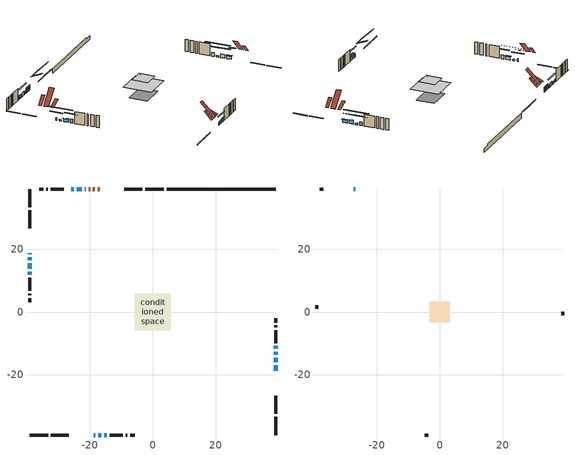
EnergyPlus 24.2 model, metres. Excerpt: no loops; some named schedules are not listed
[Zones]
conditioned space
 floor adiabatic (AdiabaticFloorConstruction): -5.74,-5.74 -5.74,5.74 5.74,5.74 5.74,-5.74 z2.9
 floor foundation (Slab1 construction): -4.95,-3.74 -4.95,3.74 4.95,3.74 4.95,-3.74 z-1.52
 wall outside (RimJoist1 construction): 3.49,39.17 -2.35,39.17 / -39.17,-39.17 -33.33,-39.17 / -39.17,39.17 -39.17,33.33 / 39.17,-39.17 39.17,-33.33 z0.46:0.76
 wall outside (RimJoist2 construction): -3.28,39.17 -9.01,39.17 / -32.4,-39.17 -26.67,-39.17 / -39.17,32.4 -39.17,26.67 / 39.17,-32.4 39.17,-26.67 z0.46:0.76
 wall outside (AdiabaticWallConstruction 1): -16.9,39.17 -17.5,39.17 / -18.43,39.17 -19.04,39.17 / -19.96,39.17 -20.35,39.17 z0.46:2.49
 wall outside (AdiabaticWallConstruction): 39.17,-18.78 39.17,-16.95 / -21.28,39.17 -21.71,39.17 / -39.17,15.55 -39.17,13.72 z0.46:1.68; -39.17,18.78 -39.17,18.32 z0.46:1.53; 39.17,-16.02 39.17,-14.5 / -22.63,39.17 -24.16,39.17 z0.46:1.98; -25.09,39.17 -26,39.17 z0.46:1.38; -39.17,17.39 -39.17,16.48 / 39.17,-13.57 39.17,-12.65 z0.46:1.07; -18.78,-39.17 -18.27,-39.17 z0.46:1.48; -17.34,-39.17 -16.43,-39.17 / -15.5,-39.17 -14.58,-39.17 / 39.17,-11.73 39.17,-10.81 / -39.17,12.79 -39.17,11.88 z0.46:1.99
 wall outside (Wall1 construction): -28.28,39.17 -32.43,39.17 / -13.65,-39.17 -9.51,-39.17 / -39.17,10.95 -39.17,6.8 / 39.17,-9.88 39.17,-5.74 z0.46:5.34
 wall outside (Wall3 construction): -33.36,39.17 -33.88,39.17 / -8.58,-39.17 -8.06,-39.17 / -39.17,5.87 -39.17,5.35 / 39.17,-4.81 39.17,-4.28 z0.46:5.34
 wall outside (Wall5 construction): -34.81,39.17 -36.2,39.17 / -7.13,-39.17 -5.74,-39.17 / -39.17,4.42 -39.17,3.03 / 39.17,-3.35 39.17,-1.97 z0.46:5.34
 wall foundation (FoundationWall1 construction): 4.42,39.17,-1.52 4.42,39.17,0.46 35.69,39.17,0.46 35.69,39.17,-0.09 39.17,39.17,-0.09 39.17,39.17,-1.52
 window (WindowConstruction): 39.17,-18.78 39.17,-16.95 z0.46:1.68
 window (WindowConstruction 6): -39.17,18.78 -39.17,18.32 z0.46:1.53
 window (WindowConstruction 7): 39.17,-16.02 39.17,-14.5 z0.46:1.98
 window (WindowConstruction 11): -21.28,39.17 -21.71,39.17 z0.46:1.68
 window (WindowConstruction 8): -22.63,39.17 -24.16,39.17 z0.46:1.98
 window (WindowConstruction 9): -25.09,39.17 -26,39.17 z0.46:1.37
 window (WindowConstruction 12): -39.17,17.39 -39.17,16.48 z0.46:1.07
 window (WindowConstruction 13): 39.17,-13.57 39.17,-12.65 z0.46:1.07
 window (WindowConstruction 1): -39.17,15.55 -39.17,13.72 z0.46:1.68
 window (WindowConstruction 10): -18.78,-39.17 -18.27,-39.17 z0.46:1.47
 window (WindowConstruction 2): -17.34,-39.17 -16.43,-39.17 z0.46:1.98
 window (WindowConstruction 3): -15.5,-39.17 -14.58,-39.17 z0.46:1.98
 window (WindowConstruction 4): 39.17,-11.73 39.17,-10.81 z0.46:1.98
 window (WindowConstruction 5): -39.17,12.79 -39.17,11.88 z0.46:1.98
 door (Door): -16.9,39.17 -17.5,39.17 z0.46:2.49
 door (Door 1): -18.43,39.17 -19.03,39.17 z0.46:2.49
 door (Door 2): -19.96,39.17 -20.35,39.17 z0.46:2.49
 ceiling adiabatic (AdiabaticFloorConstruction): 5.74,-5.74 5.74,5.74 -5.74,5.74 -5.74,-5.74 z2.9
 roof outside (Roof1 construction): -11.01,39.17,5.34 -11.01,36.15,8.35 -9.94,36.15,8.35 -9.94,39.17,5.34; -24.67,-39.17,5.34 -24.67,-36.15,8.35 -25.74,-36.15,8.35 -25.74,-39.17,5.34; -39.17,24.67,5.34 -36.15,24.67,8.35 -36.15,25.74,8.35 -39.17,25.74,5.34; 39.17,-24.67,5.34 36.15,-24.67,8.35 36.15,-25.74,8.35 39.17,-25.74,5.34
attic - vented
 floor to conditioned space (Floor1 construction Reversed): -3.24,-3.24 -3.24,3.24 3.24,3.24 3.24,-3.24 z5.34
 floor to conditioned space (Floor2 construction Reversed): -2.26,-2.26 -2.26,2.26 2.26,2.26 2.26,-2.26 z5.34
 wall outside (AdiabaticWallConstruction): -26.93,39.17 -27.36,39.17 z0.46:1.68
 wall outside (Wall6 construction): -37.13,39.17 -38.24,39.17 / -4.81,-39.17 -3.7,-39.17 / -39.17,2.1 -39.17,1 / 39.17,-1.04 39.17,0.07 z0.46:5.34
 window (WindowConstruction 14): -26.93,39.17 -27.35,39.17 z0.46:1.68
 roof outside (Roof2 construction): -13.86,39.17,5.34 -13.86,33.71,10.79 -11.93,33.71,10.79 -11.93,39.17,5.34; -21.81,-39.17,5.34 -21.81,-33.71,10.79 -23.74,-33.71,10.79 -23.74,-39.17,5.34; -39.17,21.81,5.34 -33.71,21.81,10.79 -33.71,23.74,10.79 -39.17,23.74,5.34; 39.17,-21.81,5.34 33.71,-21.81,10.79 33.71,-23.74,10.79 39.17,-23.74,5.34
 roof outside (Roof3 construction): -15.97,39.17,5.34 -15.97,34.82,7.15 -14.79,34.82,7.15 -14.79,39.17,5.34; -19.71,-39.17,5.34 -19.71,-34.82,7.15 -20.88,-34.82,7.15 -20.88,-39.17,5.34; -39.17,19.71,5.34 -34.82,19.71,7.15 -34.82,20.88,7.15 -39.17,20.88,5.34; 39.17,-19.71,5.34 34.82,-19.71,7.15 34.82,-20.88,7.15 39.17,-20.88,5.34
shading: 39.17,-16.75 39.17,-18.98 39.58,-18.98 39.58,-16.75 z1.88; -39.17,15.99 -39.17,21.11 -39.58,21.11 -39.58,15.99 z3.86; 39.17,-12.17 39.17,-18.35 39.58,-18.35 39.58,-12.17 z4.31; -26.49,39.17 -20.31,39.17 -20.31,39.58 -26.49,39.58 z4.31; -26.2,39.17 -24.89,39.17 -24.89,39.58 -26.2,39.58 z1.58; -39.17,11.71 -39.17,22.16 -39.58,22.16 -39.58,11.71 z5.84; 39.17,-7.88 39.17,-18.34 39.58,-18.34 39.58,-7.88 z5.84; -39.17,13.52 -39.17,15.75 -39.58,15.75 -39.58,13.52 z1.88; -17.97,-39.17 -19.08,-39.17 -19.08,-40.38 -17.97,-40.38 z1.77; -14.1,-39.17 -19.67,-39.17 -19.67,-39.58 -14.1,-39.58 z4.31; -14.38,-39.17 -15.7,-39.17 -15.7,-39.58 -14.38,-39.58 z2.19; 39.17,-8.48 39.17,-14.05 39.58,-14.05 39.58,-8.48 z4.31; -39.17,9.55 -39.17,15.12 -39.58,15.12 -39.58,9.55 z4.31
[Building]
Building 1: Terrain=Suburbs
[Site:Location]
Quebec Intl AP_QC: Latitude {deg}=46.8; Longitude {deg}=-71.38; Time Zone {hr}=-5; Elevation {m}=74; Keep Site Location Information=Yes
[Site:GroundTemperature:Shallow]
0.0108218, -2.24938, -2.43038, -1.3578, 2.94801, 7.23376, 10.9493, 13.303, 13.5029, 11.5886, 7.96783, 3.81355
[Site:WaterMainsTemperature]
Calculation Method=Schedule; Temperature Schedule=mains temperature schedule
[Material] Roughness=Rough; Thermal Absorptance=0.9
Name | Thickness {m} | Conductivity {W/m-K} | Density {kg/m3} | Specific Heat {J/kg-K} | Solar Absorptance | Visible Absorptance
asphalt or fiberglass shingles | 0.00635 | 0.162714 | 1121.4 | 1465.45 | 0.4 | 0.4
ceiling loosefill ins | 0.0846667 | 0.0480833 | 16.02 | 1046.75 | 0.7 | 0.7
ceiling stud and cavity | 0.1397 | 0.078864 | 65.682 | 1177.47 | 0.7 | 0.7
ceiling stud and cavity 1 | 0.1397 | 0.079977 | 65.682 | 1177.47 | 0.7 | 0.7
concrete 4.0 in. | 0.1016 | 1.803125 | 2242.8 | 837.4 | 0.7 | 0.7
concrete 8.0 in. | 0.2032 | 1.803125 | 2242.8 | 837.4 | 0.7 | 0.7
door material | 0.04445 | 0.0451087 | 512.64 | 1214.23 | 0.7 | 0.7
door material 1 | 0.04445 | 0.188738 | 512.64 | 1214.23 | 0.7 | 0.7
exterior vertical ins | 0.0111165 | 0.029427 | 32.04 | 1214.23 | 0.7 | 0.7
floor covering | 0.0127 | 0.0433444 | 54.468 | 1339.84 | 0.6 | 0.6
floor rigid ins; wall rigid ins | 0.512978 | 0.029427 | 32.04 | 1214.23 | 0.7 | 0.7
floor stud and cavity | 0.1397 | 1.75129 | 37.0049 | 1207.88 | 0.7 | 0.7
furniture material conditioned space 1 | 0.1524 | 0.115458 | 640.8 | 1214.23 | 0.6 | 0.6
gypsum board | 0.0127 | 0.160291 | 801 | 837.4 | 0.6 | 0.6
gypsum board 1 | 0.0127 | 0.160291 | 801 | 837.4 | 0.7 | 0.7
osb sheathing 0.5 in. | 0.0127 | 0.115458 | 512.64 | 1214.23 | 0.7 | 0.7
osb sheathing 0.75 in. | 0.01905 | 0.115458 | 512.64 | 1214.23 | 0.7 | 0.7
osb sheathing 2.0 in. | 0.0508 | 0.115458 | 512.64 | 1214.23 | 0.7 | 0.7
rim joist stud and cavity | 0.0508 | 0.153904 | 50.32683 | 1063.81 | 0.6 | 0.6
rim joist stud and cavity 1 | 0.0508 | 0.0285197 | 125.044 | 1163.47 | 0.6 | 0.6
roof rigid ins | 0.051816 | 0.029427 | 32.04 | 1214.23 | 0.7 | 0.7
roof stud and cavity | 0.2032 | 0.135377 | 78.34581 | 1123.46 | 0.7 | 0.7
wall stud and cavity | 0.1397 | 0.143991 | 139.0536 | 1170.24 | 0.7 | 0.7
wall stud and cavity 1 | 0.1397 | 0.16258 | 139.0536 | 1170.24 | 0.7 | 0.7
wall stud and cavity 2 | 0.1397 | 0.0876667 | 139.0536 | 1170.24 | 0.7 | 0.7
wall stud and cavity 3 | 0.0889 | 6.1454 | 50.32683 | 1063.81 | 0.6 | 0.6
wall stud and cavity 4 | 0.0889 | 0.380278 | 52.3479 | 1209.89 | 0.7 | 0.7
wall stud and cavity 5 | 0.0889 | 0.391764 | 83.0341 | 1211.67 | 0.7 | 0.7
wood siding | 0.0254 | 0.102417 | 544.68 | 1172.36 | 0.4 | 0.4
wood siding 1 | 0.00254 | 0.102417 | 544.68 | 1172.36 | 0.4 | 0.4
wood siding 2; wood siding 3; wood siding 4 | 0.0254 | 0.102417 | 544.68 | 1172.36 | 0.7 | 0.7
[WindowMaterial:SimpleGlazingSystem]
Name | U-Factor {W/m2-K} | Solar Heat Gain Coefficient
WindowMaterial | 2.779381 | 0.54
WindowMaterial 1 | 2.94348 | 0.59
WindowMaterial 10 | 5.29076 | 0.67
WindowMaterial 2 | 2.84808 | 0.65
WindowMaterial 3 | 3.02297 | 0.47
WindowMaterial 4 | 2.790737 | 0.63
WindowMaterial 5 | 3.02581 | 0.51
WindowMaterial 6 | 2.992306 | 0.59
WindowMaterial 7 | 3.04 | 0.45
WindowMaterial 8 | 5.37025 | 0.69
WindowMaterial 9 | 2.76291 | 0.46
[Construction]
AdiabaticFloorConstruction: floor stud and cavity, floor rigid ins, osb sheathing 0.75 in., floor covering
AdiabaticWallConstruction: wood siding 3, wall rigid ins, wall stud and cavity 4, gypsum board
AdiabaticWallConstruction 1: wood siding 4, wall rigid ins, wall stud and cavity 4, gypsum board
Door; Door 1: door material
Door 2: door material 1
Floor1 construction Reversed: gypsum board, ceiling stud and cavity, ceiling loosefill ins
Floor2 construction Reversed: gypsum board, ceiling stud and cavity 1, ceiling loosefill ins
FoundationWall1 construction: concrete 8.0 in., gypsum board 1
furniture construction conditioned space 1: furniture material conditioned space 1
PartitionWallConstruction: gypsum board, wall stud and cavity 5, gypsum board
RimJoist1 construction: wood siding 2, rim joist stud and cavity
RimJoist2 construction: wood siding 2, osb sheathing 2.0 in., rim joist stud and cavity 1
Roof1 construction: asphalt or fiberglass shingles, roof rigid ins, osb sheathing 0.75 in., roof stud and cavity, gypsum board
Roof2 construction; Roof3 construction: asphalt or fiberglass shingles
Slab1 construction: concrete 4.0 in.
Wall1 construction: wood siding, osb sheathing 0.5 in., wall stud and cavity, gypsum board
Wall3 construction: wood siding, osb sheathing 0.5 in., wall stud and cavity 1, gypsum board
Wall5 construction: wood siding, osb sheathing 0.5 in., wall stud and cavity 2, gypsum board
Wall6 construction: wood siding 1, wall stud and cavity 3
WindowConstruction; WindowConstruction 1: WindowMaterial
WindowConstruction 10: WindowMaterial 6
WindowConstruction 11: WindowMaterial 7
WindowConstruction 12: WindowMaterial 8
WindowConstruction 13: WindowMaterial 9
WindowConstruction 14: WindowMaterial 10
WindowConstruction 2; WindowConstruction 3; WindowConstruction 4: WindowMaterial 1
WindowConstruction 5: WindowMaterial 2
WindowConstruction 6: WindowMaterial 3
WindowConstruction 7; WindowConstruction 8: WindowMaterial 4
WindowConstruction 9: WindowMaterial 5
[Zone] Multiplier=1; Part of Total Floor Area=Yes
Name | Volume {m3}
attic - vented | 47.6346
conditioned space | 472.6
[Space]
Name | Zone | Volume {m3}
attic - vented 1 | attic - vented | 47.6346
conditioned space 1 | conditioned space | 472.6
[ZoneInfiltration:EffectiveLeakageArea]
infil attic - vented 1: Zone or Space=attic - vented 1; Schedule=Always On Discrete; Effective Air Leakage Area {cm2}=2308.8; Stack Coefficient=0.000718593; Wind Coefficient=1.81118e-05
[ZoneMixing]
whole house fan mix: Zone or Space=attic - vented; Schedule=Always On Continuous; Design Flow Rate Calculation Method=Flow/Zone; Design Flow Rate {m3/s}=0; Source Zone or Space=conditioned space
[SurfaceProperty:ExposedFoundationPerimeter]
Slab1: Exposed Perimeter Calculation Method=TotalExposedPerimeter; Total Exposed Perimeter {m}=34.748
[InternalMass] Zone or ZoneList=conditioned space; Space or SpaceList=conditioned space 1
Name | Construction | Surface Area {m2}
furniture mass conditioned space 1 | furniture construction conditioned space 1 | 82.4002
partition wall mass | PartitionWallConstruction | 206
[Lights]
interior lighting: Zone or ZoneList or Space or SpaceList=conditioned space 1; Schedule=interior lighting schedule; Design Level Calculation Method=LightingLevel; Lighting Level {W}=343.2; Return Air Fraction=0; Fraction Radiant=0.6; Fraction Visible=0.2; Fraction Replaceable=1
[People]
occupants: Zone or ZoneList or Space or SpaceList=conditioned space 1; Number of People Schedule=occupants schedule; Number of People Calculation Method=People; Number of People=3; Fraction Radiant=0.314171; Sensible Heat Fraction=0.56303; Activity Level Schedule=occupants activity schedule; Carbon Dioxide Generation Rate {m3/s-W}=0; Enable ASHRAE 55 Comfort Warnings=No; Mean Radiant Temperature Calculation Type=EnclosureAveraged
[ElectricEquipment] Zone or ZoneList or Space or SpaceList=conditioned space 1; Design Level Calculation Method=EquipmentLevel
Name | Schedule | Design Level {W} | Fraction Latent | Fraction Radiant | Fraction Lost
clothes dryer | clothes dryer schedule | 140.772 | 0.015 | 0.081 | 0.85
clothes washer | clothes washer schedule | 32.1985 | 0.03 | 0.162 | 0.7
cooking range | cooking range schedule | 215.147 | 0.08 | 0.432 | 0.2
dishwasher | dishwasher schedule | 66.8632 | 0.3 | 0.18 | 0.4
fridge | fridge schedule | 72.9452 | 0 | 0.6 | 0
mech vent house fan | mech vent house fan schedule | 0 | 0 | 0 | 1
mech vent house fan cfis | mech vent house fan cfis schedule | 0 | 0 | 0 | 0
mech vent range fan 0 | mech vent range fan 0 schedule | 57 | 0 | 0 | 1
misc plug loads | misc plug loads schedule | 494.7 | 0.045 | 0.513 | 0.1
whole house fan | Always On Discrete | 0 | 0 | 0 | 1
[OtherEquipment] Zone or ZoneList or Space or SpaceList=conditioned space 1; Design Level Calculation Method=EquipmentLevel
Name | Fuel Type | Schedule | Design Level {W} | Fraction Latent | Fraction Radiant | Fraction Lost
clothes dryer 1 | Electricity | clothes dryer schedule | 0 | 0.015 | 0.081 | 0.85
cooking range 1 | Electricity | cooking range schedule | 0 | 0.08 | 0.432 | 0.2
general water use latent | None | general water use schedule | 62.594 | 1 | 0 | 0
general water use sensible | None | general water use schedule | -61.6891 | 0 | 0.6 | 0
mech vent house fan latent load | None | Always On Discrete | 0 | 1 | 0 | 0
mech vent house fan sensible load | None | Always On Discrete | 0 | 0 | 0 | 0
water heater energy adjustment1 | Electricity | Always On Discrete | 0.01 | 0 | 0 | 1
[ZoneInfiltration:DesignFlowRate] Zone or ZoneList or Space or SpaceList=conditioned space 1; Schedule=Always On Discrete; Design Flow Rate Calculation Method=Flow/Zone; Design Flow Rate {m3/s}=0
infil flow; natural vent flow; whole house fan flow
[Foundation:Kiva]
Foundation Kiva 1: Initial Indoor Air Temperature {C}=18; Wall Height Above Grade {m}=0.460004; Wall Depth Below Slab {m}=0.2032; Custom Block Material Name 1=exterior vertical ins; Custom Block Depth 1 {m}=1.98001; Custom Block X Position 1 {m}=0.2159; Custom Block Z Position 1 {m}=0
[Foundation:Kiva:Settings]
Soil Conductivity {W/m-K}=0.849921; Soil Density {kg/m3}=1842.3; Soil Specific Heat {J/kg-K}=418.7; Ground Solar Absorptivity=0.9; Ground Thermal Absorptivity=0.9; Ground Surface Roughness {m}=0.03; Far-Field Width {m}=40; Deep-Ground Boundary Condition=ZeroFlux; Deep-Ground Depth {m}=40; Minimum Cell Dimension {m}=0.2; Maximum Cell Growth Coefficient=3; Simulation Timestep=Timestep
[Exterior:Lights]
exterior lighting: Schedule=exterior lighting schedule; Design Level {W}=75.6
[Schedule:Constant]
Name | Hourly Value
Always On Continuous; mech vent house fan schedule; mech vent house fan cfis schedule; Always On Discrete | 1
occupants activity schedule | 117.228
fridge schedule | 0
[Schedule:Week:Daily]
interior lighting schedule Week Rule - Jan1-Jan27: interior lighting schedule day, interior lighting schedule day, interior lighting schedule day, interior lighting schedule day, interior lighting schedule day, interior lighting schedule day, interior lighting schedule day, interior lighting schedule default day, interior lighting schedule default day, interior lighting schedule default day, interior lighting schedule default day, interior lighting schedule default day
interior lighting schedule Week Rule - Jan28-Feb3: interior lighting schedule day, interior lighting schedule day, interior lighting schedule day, interior lighting schedule day, interior lighting schedule day 1, interior lighting schedule day 1, interior lighting schedule day 1, interior lighting schedule default day, interior lighting schedule default day, interior lighting schedule default day, interior lighting schedule default day, interior lighting schedule default day
interior lighting schedule Week Rule - Feb4-Feb24: interior lighting schedule day 1, interior lighting schedule day 1, interior lighting schedule day 1, interior lighting schedule day 1, interior lighting schedule day 1, interior lighting schedule day 1, interior lighting schedule day 1, interior lighting schedule default day, interior lighting schedule default day, interior lighting schedule default day, interior lighting schedule default day, interior lighting schedule default day
interior lighting schedule Week Rule - Feb25-Mar3: interior lighting schedule day 1, interior lighting schedule day 1, interior lighting schedule day 1, interior lighting schedule day 1, interior lighting schedule day 2, interior lighting schedule day 2, interior lighting schedule day 2, interior lighting schedule default day, interior lighting schedule default day, interior lighting schedule default day, interior lighting schedule default day, interior lighting schedule default day
interior lighting schedule Week Rule - Mar4-Mar31: interior lighting schedule day 2, interior lighting schedule day 2, interior lighting schedule day 2, interior lighting schedule day 2, interior lighting schedule day 2, interior lighting schedule day 2, interior lighting schedule day 2, interior lighting schedule default day, interior lighting schedule default day, interior lighting schedule default day, interior lighting schedule default day, interior lighting schedule default day
interior lighting schedule Week Rule - Apr1-Apr28: interior lighting schedule day 3, interior lighting schedule day 3, interior lighting schedule day 3, interior lighting schedule day 3, interior lighting schedule day 3, interior lighting schedule day 3, interior lighting schedule day 3, interior lighting schedule default day, interior lighting schedule default day, interior lighting schedule default day, interior lighting schedule default day, interior lighting schedule default day
interior lighting schedule Week Rule - Apr29-May5: interior lighting schedule day 3, interior lighting schedule day 3, interior lighting schedule day 4, interior lighting schedule day 4, interior lighting schedule day 4, interior lighting schedule day 4, interior lighting schedule day 4, interior lighting schedule default day, interior lighting schedule default day, interior lighting schedule default day, interior lighting schedule default day, interior lighting schedule default day
interior lighting schedule Week Rule - May6-May26: interior lighting schedule day 4, interior lighting schedule day 4, interior lighting schedule day 4, interior lighting schedule day 4, interior lighting schedule day 4, interior lighting schedule day 4, interior lighting schedule day 4, interior lighting schedule default day, interior lighting schedule default day, interior lighting schedule default day, interior lighting schedule default day, interior lighting schedule default day
interior lighting schedule Week Rule - May27-Jun2: interior lighting schedule day 4, interior lighting schedule day 4, interior lighting schedule day 4, interior lighting schedule day 4, interior lighting schedule day 4, interior lighting schedule day 5, interior lighting schedule day 5, interior lighting schedule default day, interior lighting schedule default day, interior lighting schedule default day, interior lighting schedule default day, interior lighting schedule default day
interior lighting schedule Week Rule - Jun3-Jun30: interior lighting schedule day 5, interior lighting schedule day 5, interior lighting schedule day 5, interior lighting schedule day 5, interior lighting schedule day 5, interior lighting schedule day 5, interior lighting schedule day 5, interior lighting schedule default day, interior lighting schedule default day, interior lighting schedule default day, interior lighting schedule default day, interior lighting schedule default day
interior lighting schedule Week Rule - Jul1-Jul28: interior lighting schedule day 6, interior lighting schedule day 6, interior lighting schedule day 6, interior lighting schedule day 6, interior lighting schedule day 6, interior lighting schedule day 6, interior lighting schedule day 6, interior lighting schedule default day, interior lighting schedule default day, interior lighting schedule default day, interior lighting schedule default day, interior lighting schedule default day
interior lighting schedule Week Rule - Jul29-Aug4: interior lighting schedule day 6, interior lighting schedule day 6, interior lighting schedule day 6, interior lighting schedule day 7, interior lighting schedule day 7, interior lighting schedule day 7, interior lighting schedule day 7, interior lighting schedule default day, interior lighting schedule default day, interior lighting schedule default day, interior lighting schedule default day, interior lighting schedule default day
interior lighting schedule Week Rule - Aug5-Aug25: interior lighting schedule day 7, interior lighting schedule day 7, interior lighting schedule day 7, interior lighting schedule day 7, interior lighting schedule day 7, interior lighting schedule day 7, interior lighting schedule day 7, interior lighting schedule default day, interior lighting schedule default day, interior lighting schedule default day, interior lighting schedule default day, interior lighting schedule default day
interior lighting schedule Week Rule - Aug26-Sep1: interior lighting schedule day 7, interior lighting schedule day 7, interior lighting schedule day 7, interior lighting schedule day 7, interior lighting schedule day 7, interior lighting schedule day 7, interior lighting schedule day 8, interior lighting schedule default day, interior lighting schedule default day, interior lighting schedule default day, interior lighting schedule default day, interior lighting schedule default day
interior lighting schedule Week Rule - Sep2-Sep29: interior lighting schedule day 8, interior lighting schedule day 8, interior lighting schedule day 8, interior lighting schedule day 8, interior lighting schedule day 8, interior lighting schedule day 8, interior lighting schedule day 8, interior lighting schedule default day, interior lighting schedule default day, interior lighting schedule default day, interior lighting schedule default day, interior lighting schedule default day
interior lighting schedule Week Rule - Sep30-Oct6: interior lighting schedule day 8, interior lighting schedule day 9, interior lighting schedule day 9, interior lighting schedule day 9, interior lighting schedule day 9, interior lighting schedule day 9, interior lighting schedule day 9, interior lighting schedule default day, interior lighting schedule default day, interior lighting schedule default day, interior lighting schedule default day, interior lighting schedule default day
interior lighting schedule Week Rule - Oct7-Oct27: interior lighting schedule day 9, interior lighting schedule day 9, interior lighting schedule day 9, interior lighting schedule day 9, interior lighting schedule day 9, interior lighting schedule day 9, interior lighting schedule day 9, interior lighting schedule default day, interior lighting schedule default day, interior lighting schedule default day, interior lighting schedule default day, interior lighting schedule default day
interior lighting schedule Week Rule - Oct28-Nov3: interior lighting schedule day 9, interior lighting schedule day 9, interior lighting schedule day 9, interior lighting schedule day 9, interior lighting schedule day 10, interior lighting schedule day 10, interior lighting schedule day 10, interior lighting schedule default day, interior lighting schedule default day, interior lighting schedule default day, interior lighting schedule default day, interior lighting schedule default day
interior lighting schedule Week Rule - Nov4-Nov24: interior lighting schedule day 10, interior lighting schedule day 10, interior lighting schedule day 10, interior lighting schedule day 10, interior lighting schedule day 10, interior lighting schedule day 10, interior lighting schedule day 10, interior lighting schedule default day, interior lighting schedule default day, interior lighting schedule default day, interior lighting schedule default day, interior lighting schedule default day
interior lighting schedule Week Rule - Nov25-Dec1: interior lighting schedule day 10, interior lighting schedule day 10, interior lighting schedule day 10, interior lighting schedule day 10, interior lighting schedule day 10, interior lighting schedule day 10, interior lighting schedule day 11, interior lighting schedule default day, interior lighting schedule default day, interior lighting schedule default day, interior lighting schedule default day, interior lighting schedule default day
interior lighting schedule Week Rule - Dec2-Dec31: interior lighting schedule day 11, interior lighting schedule day 11, interior lighting schedule day 11, interior lighting schedule day 11, interior lighting schedule day 11, interior lighting schedule day 11, interior lighting schedule day 11, interior lighting schedule default day, interior lighting schedule default day, interior lighting schedule default day, interior lighting schedule default day, interior lighting schedule default day
occupants schedule Week Rule - Jan1-Dec31: occupants schedule day, occupants schedule day, occupants schedule day, occupants schedule day, occupants schedule day, occupants schedule day, occupants schedule day, occupants schedule default day, occupants schedule default day, occupants schedule default day, occupants schedule default day, occupants schedule default day
clothes dryer schedule Week Rule - Jan1-Dec31: clothes dryer schedule day, clothes dryer schedule day, clothes dryer schedule day, clothes dryer schedule day, clothes dryer schedule day, clothes dryer schedule day, clothes dryer schedule day, clothes dryer schedule default day, clothes dryer schedule default day, clothes dryer schedule default day, clothes dryer schedule default day, clothes dryer schedule default day
clothes washer schedule Week Rule - Jan1-Dec31: clothes washer schedule day, clothes washer schedule day, clothes washer schedule day, clothes washer schedule day, clothes washer schedule day, clothes washer schedule day, clothes washer schedule day, clothes washer schedule default day, clothes washer schedule default day, clothes washer schedule default day, clothes washer schedule default day, clothes washer schedule default day
cooking range schedule Week Rule - Jan1-Dec31: cooking range schedule day, cooking range schedule day, cooking range schedule day, cooking range schedule day, cooking range schedule day, cooking range schedule day, cooking range schedule day, cooking range schedule default day, cooking range schedule default day, cooking range schedule default day, cooking range schedule default day, cooking range schedule default day
dishwasher schedule Week Rule - Jan1-Dec31: dishwasher schedule day, dishwasher schedule day, dishwasher schedule day, dishwasher schedule day, dishwasher schedule day, dishwasher schedule day, dishwasher schedule day, dishwasher schedule default day, dishwasher schedule default day, dishwasher schedule default day, dishwasher schedule default day, dishwasher schedule default day
mech vent range fan 0 schedule Week Rule - Jan1-Dec31: mech vent range fan 0 schedule day, mech vent range fan 0 schedule day, mech vent range fan 0 schedule day, mech vent range fan 0 schedule day, mech vent range fan 0 schedule day, mech vent range fan 0 schedule day, mech vent range fan 0 schedule day, mech vent range fan 0 schedule default day, mech vent range fan 0 schedule default day, mech vent range fan 0 schedule default day, mech vent range fan 0 schedule default day, mech vent range fan 0 schedule default day
misc plug loads schedule Week Rule - Jan1-Dec31: misc plug loads schedule day, misc plug loads schedule day, misc plug loads schedule day, misc plug loads schedule day, misc plug loads schedule day, misc plug loads schedule day, misc plug loads schedule day, misc plug loads schedule default day, misc plug loads schedule default day, misc plug loads schedule default day, misc plug loads schedule default day, misc plug loads schedule default day
general water use schedule Week Rule - Jan1-Dec31: general water use schedule day, general water use schedule day, general water use schedule day, general water use schedule day, general water use schedule day, general water use schedule day, general water use schedule day, general water use schedule default day, general water use schedule default day, general water use schedule default day, general water use schedule default day, general water use schedule default day
exterior lighting schedule Week Rule - Jan1-Jan27: exterior lighting schedule day, exterior lighting schedule day, exterior lighting schedule day, exterior lighting schedule day, exterior lighting schedule day, exterior lighting schedule day, exterior lighting schedule day, exterior lighting schedule default day, exterior lighting schedule default day, exterior lighting schedule default day, exterior lighting schedule default day, exterior lighting schedule default day
exterior lighting schedule Week Rule - Jan28-Feb3: exterior lighting schedule day, exterior lighting schedule day, exterior lighting schedule day, exterior lighting schedule day, exterior lighting schedule day 1, exterior lighting schedule day 1, exterior lighting schedule day 1, exterior lighting schedule default day, exterior lighting schedule default day, exterior lighting schedule default day, exterior lighting schedule default day, exterior lighting schedule default day
exterior lighting schedule Week Rule - Feb4-Feb24: exterior lighting schedule day 1, exterior lighting schedule day 1, exterior lighting schedule day 1, exterior lighting schedule day 1, exterior lighting schedule day 1, exterior lighting schedule day 1, exterior lighting schedule day 1, exterior lighting schedule default day, exterior lighting schedule default day, exterior lighting schedule default day, exterior lighting schedule default day, exterior lighting schedule default day
exterior lighting schedule Week Rule - Feb25-Mar3: exterior lighting schedule day 1, exterior lighting schedule day 1, exterior lighting schedule day 1, exterior lighting schedule day 1, exterior lighting schedule day 2, exterior lighting schedule day 2, exterior lighting schedule day 2, exterior lighting schedule default day, exterior lighting schedule default day, exterior lighting schedule default day, exterior lighting schedule default day, exterior lighting schedule default day
exterior lighting schedule Week Rule - Mar4-Mar31: exterior lighting schedule day 2, exterior lighting schedule day 2, exterior lighting schedule day 2, exterior lighting schedule day 2, exterior lighting schedule day 2, exterior lighting schedule day 2, exterior lighting schedule day 2, exterior lighting schedule default day, exterior lighting schedule default day, exterior lighting schedule default day, exterior lighting schedule default day, exterior lighting schedule default day
exterior lighting schedule Week Rule - Apr1-Apr28: exterior lighting schedule day 3, exterior lighting schedule day 3, exterior lighting schedule day 3, exterior lighting schedule day 3, exterior lighting schedule day 3, exterior lighting schedule day 3, exterior lighting schedule day 3, exterior lighting schedule default day, exterior lighting schedule default day, exterior lighting schedule default day, exterior lighting schedule default day, exterior lighting schedule default day
exterior lighting schedule Week Rule - Apr29-May5: exterior lighting schedule day 3, exterior lighting schedule day 3, exterior lighting schedule day 4, exterior lighting schedule day 4, exterior lighting schedule day 4, exterior lighting schedule day 4, exterior lighting schedule day 4, exterior lighting schedule default day, exterior lighting schedule default day, exterior lighting schedule default day, exterior lighting schedule default day, exterior lighting schedule default day
exterior lighting schedule Week Rule - May6-May26: exterior lighting schedule day 4, exterior lighting schedule day 4, exterior lighting schedule day 4, exterior lighting schedule day 4, exterior lighting schedule day 4, exterior lighting schedule day 4, exterior lighting schedule day 4, exterior lighting schedule default day, exterior lighting schedule default day, exterior lighting schedule default day, exterior lighting schedule default day, exterior lighting schedule default day
exterior lighting schedule Week Rule - May27-Jun2: exterior lighting schedule day 4, exterior lighting schedule day 4, exterior lighting schedule day 4, exterior lighting schedule day 4, exterior lighting schedule day 4, exterior lighting schedule day 5, exterior lighting schedule day 5, exterior lighting schedule default day, exterior lighting schedule default day, exterior lighting schedule default day, exterior lighting schedule default day, exterior lighting schedule default day
exterior lighting schedule Week Rule - Jun3-Jun30: exterior lighting schedule day 5, exterior lighting schedule day 5, exterior lighting schedule day 5, exterior lighting schedule day 5, exterior lighting schedule day 5, exterior lighting schedule day 5, exterior lighting schedule day 5, exterior lighting schedule default day, exterior lighting schedule default day, exterior lighting schedule default day, exterior lighting schedule default day, exterior lighting schedule default day
exterior lighting schedule Week Rule - Jul1-Jul28: exterior lighting schedule day 6, exterior lighting schedule day 6, exterior lighting schedule day 6, exterior lighting schedule day 6, exterior lighting schedule day 6, exterior lighting schedule day 6, exterior lighting schedule day 6, exterior lighting schedule default day, exterior lighting schedule default day, exterior lighting schedule default day, exterior lighting schedule default day, exterior lighting schedule default day
exterior lighting schedule Week Rule - Jul29-Aug4: exterior lighting schedule day 6, exterior lighting schedule day 6, exterior lighting schedule day 6, exterior lighting schedule day 7, exterior lighting schedule day 7, exterior lighting schedule day 7, exterior lighting schedule day 7, exterior lighting schedule default day, exterior lighting schedule default day, exterior lighting schedule default day, exterior lighting schedule default day, exterior lighting schedule default day
[Schedule:Year]
interior lighting schedule: interior lighting schedule Week Rule - Jan1-Jan27, 1, 1, 1, 27, interior lighting schedule Week Rule - Jan28-Feb3, 1, 28, 2, 3, interior lighting schedule Week Rule - Feb4-Feb24, 2, 4, 2, 24, interior lighting schedule Week Rule - Feb25-Mar3, 2, 25, 3, 3, interior lighting schedule Week Rule - Mar4-Mar31, 3, 4, 3, 31, interior lighting schedule Week Rule - Apr1-Apr28, 4, 1, 4, 28, interior lighting schedule Week Rule - Apr29-May5, 4, 29, 5, 5, interior lighting schedule Week Rule - May6-May26, 5, 6, 5, 26, interior lighting schedule Week Rule - May27-Jun2, 5, 27, 6, 2, interior lighting schedule Week Rule - Jun3-Jun30, 6, 3, 6, 30, interior lighting schedule Week Rule - Jul1-Jul28, 7, 1, 7, 28, interior lighting schedule Week Rule - Jul29-Aug4, 7, 29, 8, 4, interior lighting schedule Week Rule - Aug5-Aug25, 8, 5, 8, 25, interior lighting schedule Week Rule - Aug26-Sep1, 8, 26, 9, 1, interior lighting schedule Week Rule - Sep2-Sep29, 9, 2, 9, 29, interior lighting schedule Week Rule - Sep30-Oct6, 9, 30, 10, 6, interior lighting schedule Week Rule - Oct7-Oct27, 10, 7, 10, 27, interior lighting schedule Week Rule - Oct28-Nov3, 10, 28, 11, 3, interior lighting schedule Week Rule - Nov4-Nov24, 11, 4, 11, 24, interior lighting schedule Week Rule - Nov25-Dec1, 11, 25, 12, 1, interior lighting schedule Week Rule - Dec2-Dec31, 12, 2, 12, 31
occupants schedule: occupants schedule Week Rule - Jan1-Dec31, 1, 1, 12, 31
clothes dryer schedule: clothes dryer schedule Week Rule - Jan1-Dec31, 1, 1, 12, 31
clothes washer schedule: clothes washer schedule Week Rule - Jan1-Dec31, 1, 1, 12, 31
cooking range schedule: cooking range schedule Week Rule - Jan1-Dec31, 1, 1, 12, 31
dishwasher schedule: dishwasher schedule Week Rule - Jan1-Dec31, 1, 1, 12, 31
mech vent range fan 0 schedule: mech vent range fan 0 schedule Week Rule - Jan1-Dec31, 1, 1, 12, 31
misc plug loads schedule: misc plug loads schedule Week Rule - Jan1-Dec31, 1, 1, 12, 31
general water use schedule: general water use schedule Week Rule - Jan1-Dec31, 1, 1, 12, 31
exterior lighting schedule: exterior lighting schedule Week Rule - Jan1-Jan27, 1, 1, 1, 27, exterior lighting schedule Week Rule - Jan28-Feb3, 1, 28, 2, 3, exterior lighting schedule Week Rule - Feb4-Feb24, 2, 4, 2, 24, exterior lighting schedule Week Rule - Feb25-Mar3, 2, 25, 3, 3, exterior lighting schedule Week Rule - Mar4-Mar31, 3, 4, 3, 31, exterior lighting schedule Week Rule - Apr1-Apr28, 4, 1, 4, 28, exterior lighting schedule Week Rule - Apr29-May5, 4, 29, 5, 5, exterior lighting schedule Week Rule - May6-May26, 5, 6, 5, 26, exterior lighting schedule Week Rule - May27-Jun2, 5, 27, 6, 2, exterior lighting schedule Week Rule - Jun3-Jun30, 6, 3, 6, 30, exterior lighting schedule Week Rule - Jul1-Jul28, 7, 1, 7, 28, exterior lighting schedule Week Rule - Jul29-Aug4, 7, 29, 8, 4, exterior lighting schedule Week Rule - Aug5-Aug25, 8, 5, 8, 25, exterior lighting schedule Week Rule - Aug26-Sep1, 8, 26, 9, 1, exterior lighting schedule Week Rule - Sep2-Sep29, 9, 2, 9, 29, exterior lighting schedule Week Rule - Sep30-Oct6, 9, 30, 10, 6, exterior lighting schedule Week Rule - Oct7-Oct27, 10, 7, 10, 27, exterior lighting schedule Week Rule - Oct28-Nov3, 10, 28, 11, 3, exterior lighting schedule Week Rule - Nov4-Nov24, 11, 4, 11, 24, exterior lighting schedule Week Rule - Nov25-Dec1, 11, 25, 12, 1, exterior lighting schedule Week Rule - Dec2-Dec31, 12, 2, 12, 31
[Schedule:Compact]
mains temperature schedule: Through: 01/01, For: AllDays, Until: 24:00, 5.175, Through: 01/02, For: AllDays, Until: 24:00, 5.10167, Through: 01/03, For: AllDays, Until: 24:00, 5.02889, Through: 01/04, For: AllDays, Until: 24:00, 4.95778, Through: 01/05, For: AllDays, Until: 24:00, 4.88778, Through: 01/06, For: AllDays, Until: 24:00, 4.81833, Through: 01/07, For: AllDays, Until: 24:00, 4.75056, Through: 01/08, For: AllDays, Until: 24:00, 4.68389, Through: 01/09, For: AllDays, Until: 24:00, 4.61833, Through: 01/10, For: AllDays, Until: 24:00, 4.55389, Through: 01/11, For: AllDays, Until: 24:00, 4.49056, Through: 01/12, For: AllDays, Until: 24:00, 4.42889, Through: 01/13, For: AllDays, Until: 24:00, 4.36778, Through: 01/14, For: AllDays, Until: 24:00, 4.30889, Through: 01/15, For: AllDays, Until: 24:00, 4.25056, Through: 01/16, For: AllDays, Until: 24:00, 4.19389, Through: 01/17, For: AllDays, Until: 24:00, 4.13833, Through: 01/18, For: AllDays, Until: 24:00, 4.08444, Through: 01/19, For: AllDays, Until: 24:00, 4.03167, Through: 01/20, For: AllDays, Until: 24:00, 3.98056, Through: 01/21, For: AllDays, Until: 24:00, 3.93056, Through: 01/22, For: AllDays, Until: 24:00, 3.88222, Through: 01/23, For: AllDays, Until: 24:00, 3.835, Through: 01/24, For: AllDays, Until: 24:00, 3.78944, Through: 01/25, For: AllDays, Until: 24:00, 3.74556, Through: 01/26, For: AllDays, Until: 24:00, 3.70278, Through: 01/27, For: AllDays, Until: 24:00, 3.66167, Through: 01/28, For: AllDays, Until: 24:00, 3.62167, Through: 01/29, For: AllDays, Until: 24:00, 3.58389, Through: 01/30, For: AllDays, Until: 24:00, 3.54722, Through: 01/31, For: AllDays, Until: 24:00, 3.51167, Through: 02/01, For: AllDays, Until: 24:00, 3.47833, Through: 02/02, For: AllDays, Until: 24:00, 3.44611, Through: 02/03, For: AllDays, Until: 24:00, 3.41556, Through: 02/04, For: AllDays, Until: 24:00, 3.38667, Through: 02/05, For: AllDays, Until: 24:00, 3.35944, Through: 02/06, For: AllDays, Until: 24:00, 3.33389, Through: 02/07, For: AllDays, Until: 24:00, 3.30944, Through: 02/08, For: AllDays, Until: 24:00, 3.28667, Through: 02/09, For: AllDays, Until: 24:00, 3.26611, Through: 02/10, For: AllDays, Until: 24:00, 3.24667, Through: 02/11, For: AllDays, Until: 24:00, 3.22889, Through: 02/12, For: AllDays, Until: 24:00, 3.21278, Through: 02/13, For: AllDays, Until: 24:00, 3.19833, Through: 02/14, For: AllDays, Until: 24:00, 3.18556, Through: 02/15, For: AllDays, Until: 24:00, 3.17389, Through: 02/16, For: AllDays, Until: 24:00, 3.16444, Through: 02/17, For: AllDays, Until: 24:00, 3.15667, Through: 02/18, For: AllDays, Until: 24:00, 3.15056, Through: 02/19, For: AllDays, Until: 24:00, 3.14556, Through: 02/20, For: AllDays, Until: 24:00, 3.14278, Through: 02/21, For: AllDays, Until: 24:00, 3.14111, Through: 02/22, For: AllDays, Until: 24:00, 3.14167, Through: 02/23, For: AllDays, Until: 24:00, 3.14333, Through: 02/24, For: AllDays, Until: 24:00, 3.14722, Through: 02/25, For: AllDays, Until: 24:00, 3.15222, Through: 02/26, For: AllDays, Until: 24:00, 3.15944, Through: 02/27, For: AllDays, Until: 24:00, 3.16778, Through: 02/28, For: AllDays, Until: 24:00, 3.17778, Through: 03/01, For: AllDays, Until: 24:00, 3.18944, Through: 03/02, For: AllDays, Until: 24:00, 3.20333, Through: 03/03, For: AllDays, Until: 24:00, 3.21833, Through: 03/04, For: AllDays, Until: 24:00, 3.235, Through: 03/05, For: AllDays, Until: 24:00, 3.25333, Through: 03/06, For: AllDays, Until: 24:00, 3.27333, Through: 03/07, For: AllDays, Until: 24:00, 3.29444, Through: 03/08, For: AllDays, Until: 24:00, 3.31778, Through: 03/09, For: AllDays, Until: 24:00, 3.34222, Through: 03/10, For: AllDays, Until: 24:00, 3.36889, Through: 03/11, For: AllDays, Until: 24:00, 3.39667, Through: 03/12, For: AllDays, Until: 24:00, 3.42611, Through: 03/13, For: AllDays, Until: 24:00, 3.45722, Through: 03/14, For: AllDays, Until: 24:00, 3.49, Through: 03/15, For: AllDays, Until: 24:00, 3.52389, Through: 03/16, For: AllDays, Until: 24:00, 3.55944, Through: 03/17, For: AllDays, Until: 24:00, 3.59667, Through: 03/18, For: AllDays, Until: 24:00, 3.63556, Through: 03/19, For: AllDays, Until: 24:00, 3.67556, Through: 03/20, For: AllDays, Until: 24:00, 3.71722, Through: 03/21, For: AllDays, Until: 24:00, 3.76056, Through: 03/22, For: AllDays, Until: 24:00, 3.80556, Through: 03/23, For: AllDays, Until: 24:00, 3.85111, Through: 03/24, For: AllDays, Until: 24:00, 3.89889, Through: 03/25, For: AllDays, Until: 24:00, 3.94778, Through: 03/26, For: AllDays, Until: 24:00, 3.99833, Through: 03/27, For: AllDays, Until: 24:00, 4.05, Through: 03/28, For: AllDays, Until: 24:00, 4.10333, Through: 03/29, For: AllDays, Until: 24:00, 4.15778, Through: 03/30, For: AllDays, Until: 24:00, 4.21333, Through: 03/31, For: AllDays, Until: 24:00, 4.27056, Through: 04/01, For: AllDays, Until: 24:00, 4.32944, Through: 04/02, For: AllDays, Until: 24:00, 4.38889, Through: 04/03, For: AllDays, Until: 24:00, 4.45, Through: 04/04, For: AllDays, Until: 24:00, 4.51222, Through: 04/05, For: AllDays, Until: 24:00, 4.57611, Through: 04/06, For: AllDays, Until: 24:00, 4.64056, Through: 04/07, For: AllDays, Until: 24:00, 4.70667, Through: 04/08, For: AllDays, Until: 24:00, 4.77389, Through: 04/09, For: AllDays, Until: 24:00, 4.84222, Through: 04/10, For: AllDays, Until: 24:00, 4.91167, Through: 04/11, For: AllDays, Until: 24:00, 4.98278, Through: 04/12, For: AllDays, Until: 24:00, 5.05444, Through: 04/13, For: AllDays, Until: 24:00, 5.12722, Through: 04/14, For: AllDays, Until: 24:00, 5.20111, Through: 04/15, For: AllDays, Until: 24:00, 5.27611, Through: 04/16, For: AllDays, Until: 24:00, 5.35167, Through: 04/17, For: AllDays, Until: 24:00, 5.42889, Through: 04/18, For: AllDays, Until: 24:00, 5.50667, Through: 04/19, For: AllDays, Until: 24:00, 5.58556, Through: 04/20, For: AllDays, Until: 24:00, 5.665, Through: 04/21, For: AllDays, Until: 24:00, 5.74611, Through: 04/22, For: AllDays, Until: 24:00, 5.82722, Through: 04/23, For: AllDays, Until: 24:00, 5.91, Through: 04/24, For: AllDays, Until: 24:00, 5.99278, Through: 04/25, For: AllDays, Until: 24:00, 6.07722, Through: 04/26, For: AllDays, Until: 24:00, 6.16167, Through: 04/27, For: AllDays, Until: 24:00, 6.24722, Through: 04/28, For: AllDays, Until: 24:00, 6.33389, Through: 04/29, For: AllDays, Until: 24:00, 6.42056, Through: 04/30, For: AllDays, Until: 24:00, 6.50833, Through: 05/01, For: AllDays, Until: 24:00, 6.59667, Through: 05/02, For: AllDays, Until: 24:00, 6.68556, Through: 05/03, For: AllDays, Until: 24:00, 6.775, Through: 05/04, For: AllDays, Until: 24:00, 6.86556, Through: 05/05, For: AllDays, Until: 24:00, 6.95611, Through: 05/06, For: AllDays, Until: 24:00, 7.04722, Through: 05/07, For: AllDays, Until: 24:00, 7.13889, Through: 05/08, For: AllDays, Until: 24:00, 7.23111, Through: 05/09, For: AllDays, Until: 24:00, 7.32333, Through: 05/10, For: AllDays, Until: 24:00, 7.41667, Through: 05/11, For: AllDays, Until: 24:00, 7.51, Through: 05/12, For: AllDays, Until: 24:00, 7.60389, Through: 05/13, For: AllDays, Until: 24:00, 7.69778, Through: 05/14, For: AllDays, Until: 24:00, 7.79222, Through: 05/15, For: AllDays, Until: 24:00, 7.88667, Through: 05/16, For: AllDays, Until: 24:00, 7.98167, Through: 05/17, For: AllDays, Until: 24:00, 8.07667, Through: 05/18, For: AllDays, Until: 24:00, 8.17167, Through: 05/19, For: AllDays, Until: 24:00, 8.26722, Through: 05/20, For: AllDays, Until: 24:00, 8.36278, Through: 05/21, For: AllDays, Until: 24:00, 8.45833, Through: 05/22, For: AllDays, Until: 24:00, 8.55444, Through: 05/23, For: AllDays, Until: 24:00, 8.65, Through: 05/24, For: AllDays, Until: 24:00, 8.74611, Through: 05/25, For: AllDays, Until: 24:00, 8.84167, Through: 05/26, For: AllDays, Until: 24:00, 8.93722, Through: 05/27, For: AllDays, Until: 24:00, 9.03333, Through: 05/28, For: AllDays, Until: 24:00, 9.12889, Through: 05/29, For: AllDays, Until: 24:00, 9.22389, Through: 05/30, For: AllDays, Until: 24:00, 9.31944, Through: 05/31, For: AllDays, Until: 24:00, 9.41444, Through: 06/01, For: AllDays, Until: 24:00, 9.50944, Through: 06/02, For: AllDays, Until: 24:00, 9.60389, Through: 06/03, For: AllDays, Until: 24:00, 9.69833, Through: 06/04, For: AllDays, Until: 24:00, 9.79278, Through: 06/05, For: AllDays, Until: 24:00, 9.88667, Through: 06/06, For: AllDays, Until: 24:00, 9.98, Through: 06/07, For: AllDays, Until: 24:00, 10.0728, Through: 06/08, For: AllDays, Until: 24:00, 10.1656, Through: 06/09, For: AllDays, Until: 24:00, 10.2578, Through: 06/10, For: AllDays, Until: 24:00, 10.3494, Through: 06/11, For: AllDays, Until: 24:00, 10.4411, Through: 06/12, For: AllDays, Until: 24:00, 10.5317, Through: 06/13, For: AllDays, Until: 24:00, 10.6222, Through: 06/14, For: AllDays, Until: 24:00, 10.7117, Through: 06/15, For: AllDays, Until: 24:00, 10.8006, Through: 06/16, For: AllDays, Until: 24:00, 10.8889, Through: 06/17, For: AllDays, Until: 24:00, 10.9772, Through: 06/18, For: AllDays, Until: 24:00, 11.0639, Through: 06/19, For: AllDays, Until: 24:00, 11.1506, Through: 06/20, For: AllDays, Until: 24:00, 11.2361, Through: 06/21, For: AllDays, Until: 24:00, 11.3211, Through: 06/22, For: AllDays, Until: 24:00, 11.4056, Through: 06/23, For: AllDays, Until: 24:00, 11.4889, Through: 06/24, For: AllDays, Until: 24:00, 11.5711, Through: 06/25, For: AllDays, Until: 24:00, 11.6533, Through: 06/26, For: AllDays, Until: 24:00, 11.7339, Through: 06/27, For: AllDays, Until: 24:00, 11.8139, Through: 06/28, For: AllDays, Until: 24:00, 11.8928, Through: 06/29, For: AllDays, Until: 24:00, 11.9711, Through: 06/30, For: AllDays, Until: 24:00, 12.0483, Through: 07/01, For: AllDays, Until: 24:00, 12.1244, Through: 07/02, For: AllDays, Until: 24:00, 12.1994, Through: 07/03, For: AllDays, Until: 24:00, 12.2733, Through: 07/04, For: AllDays, Until: 24:00, 12.3467, Through: 07/05, For: AllDays, Until: 24:00, 12.4183, Through: 07/06, For: AllDays, Until: 24:00, 12.4894, Through: 07/07, For: AllDays, Until: 24:00, 12.5589, Through: 07/08, For: AllDays, Until: 24:00, 12.6278, Through: 07/09, For: AllDays, Until: 24:00, 12.695, Through: 07/10, For: AllDays, Until: 24:00, 12.7617, Through: 07/11, For: AllDays, Until: 24:00, 12.8267, Through: 07/12, For: AllDays, Until: 24:00, 12.8906, Through: 07/13, For: AllDays, Until: 24:00, 12.9528, Through: 07/14, For: AllDays, Until: 24:00, 13.0144, Through: 07/15, For: AllDays, Until: 24:00, 13.0744, Through: 07/16, For: AllDays, Until: 24:00, 13.1333, Through: 07/17, For: AllDays, Until: 24:00, 13.1906, Through: 07/18, For: AllDays, Until: 24:00, 13.2467, Through: 07/19, For: AllDays, Until: 24:00, 13.3017, Through: 07/20, For: AllDays, Until: 24:00, 13.355, Through: 07/21, For: AllDays, Until: 24:00, 13.4072, Through: 07/22, For: AllDays, Until: 24:00, 13.4578, Through: 07/23, For: AllDays, Until: 24:00, 13.5067, Through: 07/24, For: AllDays, Until: 24:00, 13.5544, Through: 07/25, For: AllDays, Until: 24:00, 13.6011, Through: 07/26, For: AllDays, Until: 24:00, 13.6461, Through: 07/27, For: AllDays, Until: 24:00, 13.6894, Through: 07/28, For: AllDays, Until: 24:00, 13.7317, Through: 07/29, For: AllDays, Until: 24:00, 13.7722, Through: 07/30, For: AllDays, Until: 24:00, 13.8111, Through: 07/31, For: AllDays, Until: 24:00, 13.8489, Through: 08/01, For: AllDays, Until: 24:00, 13.8844, Through: 08/02, For: AllDays, Until: 24:00, 13.9189, Through: 08/03, For: AllDays, Until: 24:00, 13.9522, Through: 08/04, For: AllDays, Until: 24:00, 13.9833, Through: 08/05, For: AllDays, Until: 24:00, 14.0133, Through: 08/06, For: AllDays, Until: 24:00, 14.0411, Through: 08/07, For: AllDays, Until: 24:00, 14.0678, Through: 08/08, For: AllDays, Until: 24:00, 14.0933, Through: 08/09, For: AllDays, Until: 24:00, 14.1167, Through: 08/10, For: AllDays, Until: 24:00, 14.1383, Through: 08/11, For: AllDays, Until: 24:00, 14.1589, Through: 08/12, For: AllDays, Until: 24:00, 14.1772, Through: 08/13, For: AllDays, Until: 24:00, 14.1944, Through: 08/14, For: AllDays, Until: 24:00, 14.21, Through: 08/15, For: AllDays, Until: 24:00, 14.2233, Through: 08/16, For: AllDays, Until: 24:00, 14.2356, Through: 08/17, For: AllDays, Until: 24:00, 14.2461, Through: 08/18, For: AllDays, Until: 24:00, 14.255, Through: 08/19, For: AllDays, Until: 24:00, 14.2622, Through: 08/20, For: AllDays, Until: 24:00, 14.2678, Through: 08/21, For: AllDays, Until: 24:00, 14.2717, Through: 08/22, For: AllDays, Until: 24:00, 14.2739, Through: 08/23, For: AllDays, Until: 24:00, 14.2744, Through: 08/24, For: AllDays, Until: 24:00, 14.2733, Through: 08/25, For: AllDays, Until: 24:00, 14.2711, Through: 08/26, For: AllDays, Until: 24:00, 14.2667, Through: 08/27, For: AllDays, Until: 24:00, 14.2606, Through: 08/28, For: AllDays, Until: 24:00, 14.2528, Through: 08/29, For: AllDays, Until: 24:00, 14.2439, Through: 08/30, For: AllDays, Until: 24:00, 14.2328, Through: 08/31, For: AllDays, Until: 24:00, 14.2206, Through: 09/01, For: AllDays, Until: 24:00, 14.2061, Through: 09/02, For: AllDays, Until: 24:00, 14.1906, Through: 09/03, For: AllDays, Until: 24:00, 14.1728, Through: 09/04, For: AllDays, Until: 24:00, 14.1539, Through: 09/05, For: AllDays, Until: 24:00, 14.1333, Through: 09/06, For: AllDays, Until: 24:00, 14.1111, Through: 09/07, For: AllDays, Until: 24:00, 14.0872, Through: 09/08, For: AllDays, Until: 24:00, 14.0617, Through: 09/09, For: AllDays, Until: 24:00, 14.035, Through: 09/10, For: AllDays, Until: 24:00, 14.0061, Through: 09/11, For: AllDays, Until: 24:00, 13.9761, Through: 09/12, For: AllDays, Until: 24:00, 13.9444, Through: 09/13, For: AllDays, Until: 24:00, 13.9111, Through: 09/14, For: AllDays, Until: 24:00, 13.8761, Through: 09/15, For: AllDays, Until: 24:00, 13.84, Through: 09/16, For: AllDays, Until: 24:00, 13.8022, Through: 09/17, For: AllDays, Until: 24:00, 13.7628, Through: 09/18, For: AllDays, Until: 24:00, 13.7217, Through: 09/19, For: AllDays, Until: 24:00, 13.6794, Through: 09/20, For: AllDays, Until: 24:00, 13.6356, Through: 09/21, For: AllDays, Until: 24:00, 13.59, Through: 09/22, For: AllDays, Until: 24:00, 13.5433, Through: 09/23, For: AllDays, Until: 24:00, 13.4956, Through: 09/24, For: AllDays, Until: 24:00, 13.4456, Through: 09/25, For: AllDays, Until: 24:00, 13.395, Through: 09/26, For: AllDays, Until: 24:00, 13.3422, Through: 09/27, For: AllDays, Until: 24:00, 13.2883, Through: 09/28, For: AllDays, Until: 24:00, 13.2333, Through: 09/29, For: AllDays, Until: 24:00, 13.1772, Through: 09/30, For: AllDays, Until: 24:00, 13.1194, Through: 10/01, For: AllDays, Until: 24:00, 13.06, Through: 10/02, For: AllDays, Until: 24:00, 13, Through: 10/03, For: AllDays, Until: 24:00, 12.9383, Through: 10/04, For: AllDays, Until: 24:00, 12.8756, Through: 10/05, For: AllDays, Until: 24:00, 12.8111, Through: 10/06, For: AllDays, Until: 24:00, 12.7456, Through: 10/07, For: AllDays, Until: 24:00, 12.6794, Through: 10/08, For: AllDays, Until: 24:00, 12.6117, Through: 10/09, For: AllDays, Until: 24:00, 12.5428, Through: 10/10, For: AllDays, Until: 24:00, 12.4728, Through: 10/11, For: AllDays, Until: 24:00, 12.4017, Through: 10/12, For: AllDays, Until: 24:00, 12.3294, Through: 10/13, For: AllDays, Until: 24:00, 12.2561, Through: 10/14, For: AllDays, Until: 24:00, 12.1817, Through: 10/15, For: AllDays, Until: 24:00, 12.1061, Through: 10/16, For: AllDays, Until: 24:00, 12.03, Through: 10/17, For: AllDays, Until: 24:00, 11.9528, Through: 10/18, For: AllDays, Until: 24:00, 11.8744, Through: 10/19, For: AllDays, Until: 24:00, 11.795, Through: 10/20, For: AllDays, Until: 24:00, 11.715, Through: 10/21, For: AllDays, Until: 24:00, 11.6339, Through: 10/22, For: AllDays, Until: 24:00, 11.5517, Through: 10/23, For: AllDays, Until: 24:00, 11.4689, Through: 10/24, For: AllDays, Until: 24:00, 11.3856, Through: 10/25, For: AllDays, Until: 24:00, 11.3011, Through: 10/26, For: AllDays, Until: 24:00, 11.2161, Through: 10/27, For: AllDays, Until: 24:00, 11.13, Through: 10/28, For: AllDays, Until: 24:00, 11.0433, Through: 10/29, For: AllDays, Until: 24:00, 10.9561, Through: 10/30, For: AllDays, Until: 24:00, 10.8683, Through: 10/31, For: AllDays, Until: 24:00, 10.7794, Through: 11/01, For: AllDays, Until: 24:00, 10.6906, Through: 11/02, For: AllDays, Until: 24:00, 10.6006, Through: 11/03, For: AllDays, Until: 24:00, 10.51, Through: 11/04, For: AllDays, Until: 24:00, 10.4194, Through: 11/05, For: AllDays, Until: 24:00, 10.3278, Through: 11/06, For: AllDays, Until: 24:00, 10.2361, Through: 11/07, For: AllDays, Until: 24:00, 10.1439, Through: 11/08, For: AllDays, Until: 24:00, 10.0511, Through: 11/09, For: AllDays, Until: 24:00, 9.95778, Through: 11/10, For: AllDays, Until: 24:00, 9.86444, Through: 11/11, For: AllDays, Until: 24:00, 9.77056, Through: 11/12, For: AllDays, Until: 24:00, 9.67611, Through: 11/13, For: AllDays, Until: 24:00, 9.58167, Through: 11/14, For: AllDays, Until: 24:00, 9.48722, Through: 11/15, For: AllDays, Until: 24:00, 9.39222, Through: 11/16, For: AllDays, Until: 24:00, 9.29667, Through: 11/17, For: AllDays, Until: 24:00, 9.20167, Through: 11/18, For: AllDays, Until: 24:00, 9.10611, Through: 11/19, For: AllDays, Until: 24:00, 9.01056, Through: 11/20, For: AllDays, Until: 24:00, 8.915, Through: 11/21, For: AllDays, Until: 24:00, 8.81889, Through: 11/22, For: AllDays, Until: 24:00, 8.72333, Through: 11/23, For: AllDays, Until: 24:00, 8.62722, Through: 11/24, For: AllDays, Until: 24:00, 8.53167, Through: 11/25, For: AllDays, Until: 24:00, 8.43611, Through: 11/26, For: AllDays, Until: 24:00, 8.34, Through: 11/27, For: AllDays, Until: 24:00, 8.245, Through: 11/28, For: AllDays, Until: 24:00, 8.14944, Through: 11/29, For: AllDays, Until: 24:00, 8.05389, Through: 11/30, For: AllDays, Until: 24:00, 7.95889, Through: 12/01, For: AllDays, Until: 24:00, 7.86444, Through: 12/02, For: AllDays, Until: 24:00, 7.76944, Through: 12/03, For: AllDays, Until: 24:00, 7.67556, Through: 12/04, For: AllDays, Until: 24:00, 7.58167, Through: 12/05, For: AllDays, Until: 24:00, 7.48778, Through: 12/06, For: AllDays, Until: 24:00, 7.39444, Through: 12/07, For: AllDays, Until: 24:00, 7.30167, Through: 12/08, For: AllDays, Until: 24:00, 7.20889, Through: 12/09, For: AllDays, Until: 24:00, 7.11722, Through: 12/10, For: AllDays, Until: 24:00, 7.02556, Through: 12/11, For: AllDays, Until: 24:00, 6.93444, Through: 12/12, For: AllDays, Until: 24:00, 6.84389, Through: 12/13, For: AllDays, Until: 24:00, 6.75389, Through: 12/14, For: AllDays, Until: 24:00, 6.66444, Through: 12/15, For: AllDays, Until: 24:00, 6.57556, Through: 12/16, For: AllDays, Until: 24:00, 6.48778, Through: 12/17, For: AllDays, Until: 24:00, 6.4, Through: 12/18, For: AllDays, Until: 24:00, 6.31333, Through: 12/19, For: AllDays, Until: 24:00, 6.22722, Through: 12/20, For: AllDays, Until: 24:00, 6.14167, Through: 12/21, For: AllDays, Until: 24:00, 6.05722, Through: 12/22, For: AllDays, Until: 24:00, 5.97333, Through: 12/23, For: AllDays, Until: 24:00, 5.89, Through: 12/24, For: AllDays, Until: 24:00, 5.80778, Through: 12/25, For: AllDays, Until: 24:00, 5.72667, Through: 12/26, For: AllDays, Until: 24:00, 5.64611, Through: 12/27, For: AllDays, Until: 24:00, 5.56667, Through: 12/28, For: AllDays, Until: 24:00, 5.48833, Through: 12/29, For: AllDays, Until: 24:00, 5.41056, Through: 12/30, For: AllDays, Until: 24:00, 5.33389, Through: 12/31, For: AllDays, Until: 24:00, 5.25778
